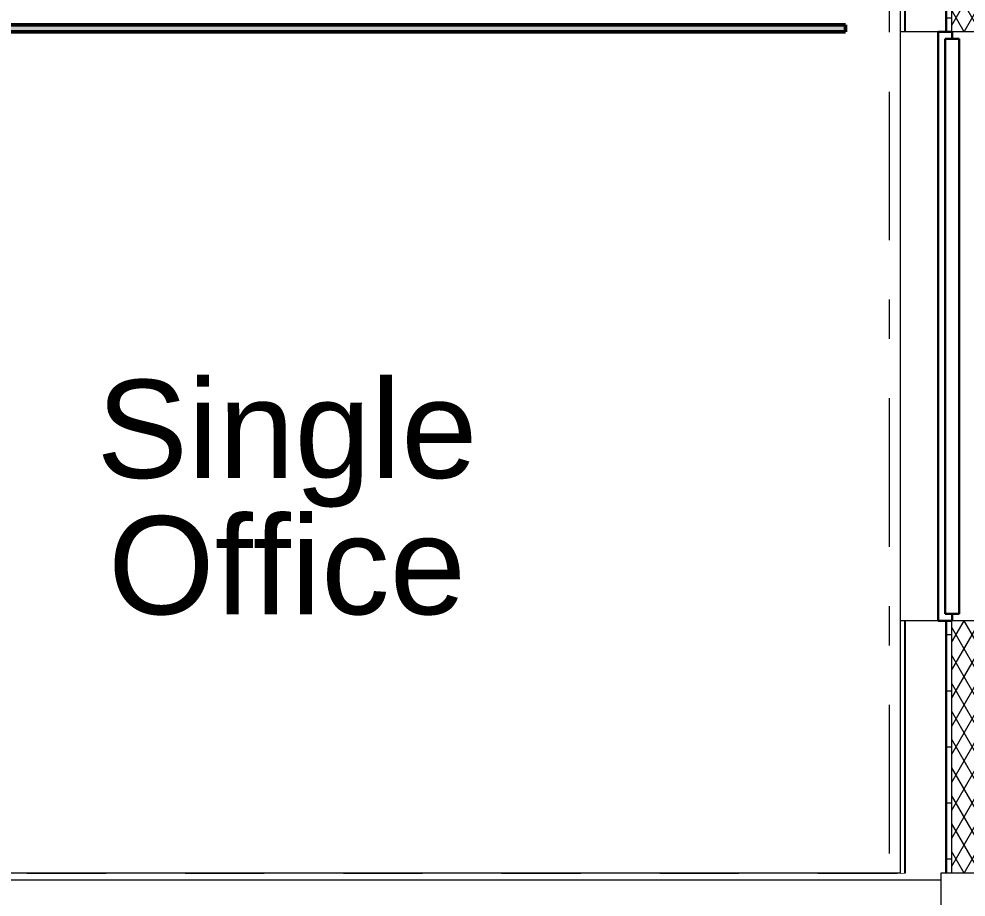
# Model space of a CAD drawing. Header units: millimetres. Extents: x -48147 to 1428745, y -495156 to 18123.
# Drawn here: x 1382669 to 1386048, y -477835 to -474703 of the extents above; entities that cross this region are included whole.
import ezdxf
from ezdxf.enums import TextEntityAlignment as Align

# ---------------------------------------------------------------- set-up
doc = ezdxf.new("R2010")
doc.units = ezdxf.units.MM
doc.header["$MEASUREMENT"] = 0
for name, pattern in [('Dashed', [2822.222233, 1411.111116, -1411.111116]), ('Double Dashed', [1093.611073, 529.166651, -211.666656, 141.111112, -211.666656]), ('Wipeout_Contour', [1000, 0, -1000])]:
    doc.linetypes.add(name, pattern=pattern)
for name, color, linetype, lineweight, true_color in [('0_Pen_No__105', 7, 'Continuous', 15, 0xa6a6a6), ('New_A-15-MG_Structural_Grid_Phase_2_Pen_No__222', 7, 'Continuous', 13, 0x65af33), ('New_A-20-M_Ceiling_Pen_No__107', 7, 'Continuous', 15, 0xa6a6a6), ('New_A-20-M_Ceiling_Pen_No__29', 7, 'Continuous', 50, 0x2a2a2a), ('New_A-20-M_Floor_Slab_Pen_No__149', 7, 'Continuous', 0, 0x2a2a2a), ('New_A-25-M_Wall_Ext_Pen_No__107', 7, 'Continuous', 15, 0xa6a6a6), ('New_ArchiCAD Windows_Pen_No__23', 7, 'Continuous', 30, 0x2a2a2a)]:
    doc.layers.add(name, color=color, linetype=linetype, lineweight=lineweight, true_color=true_color)
for name, color, linetype, lineweight in [('A-95-P_Text_1_50_GA_Pen_No__1', 7, 'Continuous', 13), ('New_A-20-M_Ceiling_Pen_No__89', 8, 'Continuous', 20), ('New_A-20-M_Floor_Slab_Pen_No__4', 7, 'Continuous', 20), ('New_A-25-M_Wall_Ext_Pen_No__1', 7, 'Continuous', 13), ('New_ArchiCAD Windows_Pen_No__87', 8, 'Continuous', 20)]:
    doc.layers.add(name, color=color, linetype=linetype, lineweight=lineweight)
for name, color, linetype in [('New_A-15-MG_Structural_Grid_Phase_2', 7, 'Continuous'), ('New_A-20-M_Ceiling', 7, 'Continuous'), ('New_A-20-M_Floor_Slab', 7, 'Continuous'), ('New_A-25-M_Wall_Ext', 7, 'Continuous'), ('New_ArchiCAD Windows', 7, 'Continuous')]:
    doc.layers.add(name, color=color, linetype=linetype)
doc.styles.add('GENERATED_STYLE_2', font='')
doc.styles.get('GENERATED_STYLE_2').set_extended_font_data('Swis721 BT')
pattern_1 = [(60, (1341556.51, -489898.95), (-43.30127, 25), []), (120, (1341556.51, -489898.95), (43.30127, 25), [])]
pattern_2 = [(0, (1341556.51, -489898.95), (0, 200), [])]
pattern_3 = [(270, (1341556.51, -489898.95), (173.2051, 0), [0, -100]), (270, (1341643.12, -489948.95), (173.2051, 0), [0, -100])]

# ---------------------------------------------------------------- blocks, each defined once
blk = doc.blocks.new('Section Elem_40_2', base_point=(1341556.5, -489899))
at = {"color": 254, "linetype": 'Wipeout_Contour', "lineweight": 0, "ltscale": 11729115.5841625}
blk.add_wipeout([(1385957.8, -477930), (1386115.2, -477930), (1386115.2, -477895), (1386118.5, -477895), (1386118.5, -477885), (1386118.4, -477885), (1386118.4, -477749), (1385957.8, -477749)], dxfattribs=at).dxf.layer = 'New_A-20-M_Floor_Slab'
at = {"color": 254, "linetype": 'Wipeout_Contour', "lineweight": 0, "ltscale": 5842455.348414175}
blk.add_wipeout([(1385957.8, -477749), (1374573.5, -477749), (1374573.5, -477774), (1385957.8, -477774)], dxfattribs=at).dxf.layer = 'New_A-20-M_Floor_Slab'
at = {"layer": 'New_A-20-M_Floor_Slab_Pen_No__4', "linetype": 'Continuous'}
blk.add_line((1385813.3, -477749), (1381773.7, -477749), dxfattribs=at)
at = {"layer": 'New_A-20-M_Floor_Slab_Pen_No__4', "linetype": 'Continuous', "flags": 128}
blk.add_lwpolyline([(1385831.3, -477749), (1385828.3, -477749), (1385813.3, -477749)], dxfattribs=at)
at = {"color": 254, "linetype": 'Wipeout_Contour', "lineweight": 0, "ltscale": 5842651.659374608}
blk.add_wipeout([(1374573.5, -477774), (1374573.5, -478049), (1385957.8, -478049), (1385957.8, -477774)], dxfattribs=at).dxf.layer = 'New_A-20-M_Floor_Slab'
at = {"layer": 'New_A-20-M_Floor_Slab_Pen_No__149', "linetype": 'Continuous', "flags": 128}
blk.add_lwpolyline([(1385957.8, -477749), (1385957.8, -477774), (1385957.8, -478049)], dxfattribs=at)
at = {"layer": 'New_A-20-M_Floor_Slab_Pen_No__4', "linetype": 'Continuous', "flags": 128}
blk.add_lwpolyline([(1385957.8, -477774), (1374573.5, -477774), (1365606.2, -477774)], dxfattribs=at)
blk = doc.blocks.new('Section Elem_84_2', base_point=(1341556.5, -489899))
at = {"color": 254, "linetype": 'Wipeout_Contour', "lineweight": 0, "ltscale": 8791818.607655916}
blk.add_wipeout([(1385813.3, -476849), (1385948.3, -476849), (1385948.3, -476799), (1385948.3, -474799), (1385948.3, -474749), (1385813.3, -474749)], dxfattribs=at).dxf.layer = 'New_A-25-M_Wall_Ext'
at = {"color": 254, "linetype": 'Wipeout_Contour', "lineweight": 0, "ltscale": 14654311.59908701}
blk.add_wipeout([(1385998.3, -476849), (1386148.3, -476849), (1386148.3, -474749), (1385998.3, -474749), (1385998.3, -474774), (1386023.3, -474774), (1386023.3, -474824), (1386023.3, -476774), (1386023.3, -476824), (1385998.3, -476824)], dxfattribs=at).dxf.layer = 'New_A-25-M_Wall_Ext'
at = {"color": 254, "linetype": 'Wipeout_Contour', "lineweight": 0, "ltscale": 7323977.020963291}
blk.add_wipeout([(1386096.3, -472481.7), (1385996.3, -472481.7), (1385996.3, -474749), (1385998.3, -474749), (1386096.3, -474749)], dxfattribs=at).dxf.layer = 'New_A-25-M_Wall_Ext'
at = {"color": 254, "linetype": 'Wipeout_Contour', "lineweight": 0, "ltscale": 7329438.151397542}
blk.add_wipeout([(1386096.3, -476849), (1385998.3, -476849), (1385996.3, -476849), (1385996.3, -477749), (1386096.3, -477749)], dxfattribs=at).dxf.layer = 'New_A-25-M_Wall_Ext'
at = {"layer": 'New_A-25-M_Wall_Ext_Pen_No__107', "linetype": 'Continuous'}
h = blk.add_hatch(dxfattribs=at)
h.set_pattern_fill('Batt_Insulation_0002', color=256, style=0, pattern_type=2)
h.set_pattern_definition(pattern_1)
h.paths.add_polyline_path([(1386096.3, -472481.7), (1385996.3, -472481.7), (1385996.3, -474749), (1385998.3, -474749), (1386096.3, -474749)])
h = blk.add_hatch(dxfattribs=at)
h.set_pattern_fill('Batt_Insulation_0002', color=256, style=0, pattern_type=2)
h.set_pattern_definition(pattern_1)
h.paths.add_polyline_path([(1386096.3, -476849), (1385998.3, -476849), (1385996.3, -476849), (1385996.3, -477749), (1386096.3, -477749)])
at = {"color": 254, "linetype": 'Wipeout_Contour', "lineweight": 0, "ltscale": 5858700.886020208}
blk.add_wipeout([(1385996.3, -472481.7), (1385978.3, -472481.7), (1385978.3, -474749), (1385996.3, -474749)], dxfattribs=at).dxf.layer = 'New_A-25-M_Wall_Ext'
at = {"color": 254, "linetype": 'Wipeout_Contour', "lineweight": 0, "ltscale": 5863480.673746872}
blk.add_wipeout([(1385996.3, -476849), (1385978.3, -476849), (1385978.3, -477749), (1385996.3, -477749)], dxfattribs=at).dxf.layer = 'New_A-25-M_Wall_Ext'
at = {"layer": 'New_A-25-M_Wall_Ext_Pen_No__107', "linetype": 'Continuous', "lineweight": 0, "true_color": 0x535353}
for points in [[(1385978.3, -472481.7), (1385975.3, -472481.7), (1385975.3, -474749), (1385978.3, -474749)], [(1385978.3, -476849), (1385975.3, -476849), (1385975.3, -477749), (1385978.3, -477749)]]:
    blk.add_hatch(color=251, dxfattribs=at).paths.add_polyline_path(points)
at = {"layer": 'New_A-25-M_Wall_Ext_Pen_No__107', "linetype": 'Continuous'}
h = blk.add_hatch(dxfattribs=at)
h.set_pattern_fill('Plywood_0002', color=256, style=0, pattern_type=2)
h.set_pattern_definition(pattern_2)
h.paths.add_polyline_path([(1385996.3, -472481.7), (1385978.3, -472481.7), (1385978.3, -474749), (1385996.3, -474749)])
h = blk.add_hatch(dxfattribs=at)
h.set_pattern_fill('Plywood_0002', color=256, style=0, pattern_type=2)
h.set_pattern_definition(pattern_2)
h.paths.add_polyline_path([(1385996.3, -476849), (1385978.3, -476849), (1385978.3, -477749), (1385996.3, -477749)])
at = {"layer": 'New_A-25-M_Wall_Ext_Pen_No__1', "linetype": 'Continuous'}
for p, q in [((1385996.3, -472481.7), (1385996.3, -474749)), ((1385996.3, -476849), (1385996.3, -477749))]:
    blk.add_line(p, q, dxfattribs=at)
at = {"layer": 'New_A-25-M_Wall_Ext_Pen_No__1', "linetype": 'Continuous', "flags": 128}
for points in [[(1386148.3, -474749), (1386121.3, -474749), (1386096.3, -474749), (1385998.3, -474749)], [(1386148.3, -476849), (1386121.3, -476849), (1386096.3, -476849), (1385998.3, -476849)]]:
    blk.add_lwpolyline(points, dxfattribs=at)
at = {"color": 254, "linetype": 'Wipeout_Contour', "lineweight": 0, "ltscale": 5858382.938953216}
blk.add_wipeout([(1385975.3, -472481.7), (1385831.3, -472481.7), (1385831.3, -474749), (1385975.3, -474749)], dxfattribs=at).dxf.layer = 'New_A-25-M_Wall_Ext'
at = {"color": 254, "linetype": 'Wipeout_Contour', "lineweight": 0, "ltscale": 5863162.985904817}
blk.add_wipeout([(1385975.3, -476849), (1385831.3, -476849), (1385831.3, -477749), (1385975.3, -477749)], dxfattribs=at).dxf.layer = 'New_A-25-M_Wall_Ext'
at = {"layer": 'New_A-25-M_Wall_Ext_Pen_No__107', "linetype": 'Continuous', "lineweight": 0, "true_color": 0x535353}
for points in [[(1385831.3, -472481.7), (1385828.3, -472481.7), (1385828.3, -474749), (1385831.3, -474749)], [(1385831.3, -476849), (1385828.3, -476849), (1385828.3, -477749), (1385831.3, -477749)]]:
    blk.add_hatch(color=251, dxfattribs=at).paths.add_polyline_path(points)
at = {"layer": 'New_A-25-M_Wall_Ext_Pen_No__1', "linetype": 'Continuous'}
for p, q in [((1385975.3, -472481.7), (1385975.3, -474749)), ((1385978.3, -472481.7), (1385978.3, -474749)), ((1385975.3, -476849), (1385975.3, -477749)), ((1385978.3, -476849), (1385978.3, -477749))]:
    blk.add_line(p, q, dxfattribs=at)
at = {"layer": 'New_A-25-M_Wall_Ext_Pen_No__1', "linetype": 'Continuous', "flags": 128}
blk.add_lwpolyline([(1386148.3, -477749), (1386121.3, -477749), (1386096.3, -477749), (1385996.3, -477749), (1385978.3, -477749), (1385975.3, -477749), (1385957.8, -477749)], dxfattribs=at)
at = {"color": 254, "linetype": 'Wipeout_Contour', "lineweight": 0, "ltscale": 5858070.66997321}
blk.add_wipeout([(1385828.3, -472481.7), (1385813.3, -472481.7), (1385813.3, -474749), (1385828.3, -474749)], dxfattribs=at).dxf.layer = 'New_A-25-M_Wall_Ext'
at = {"color": 254, "linetype": 'Wipeout_Contour', "lineweight": 0, "ltscale": 5862850.971527195}
blk.add_wipeout([(1385828.3, -476849), (1385813.3, -476849), (1385813.3, -477749), (1385828.3, -477749)], dxfattribs=at).dxf.layer = 'New_A-25-M_Wall_Ext'
at = {"layer": 'New_A-25-M_Wall_Ext_Pen_No__107', "linetype": 'Continuous'}
h = blk.add_hatch(dxfattribs=at)
h.set_pattern_fill('Plaster_0002', color=256, style=0, pattern_type=2)
h.set_pattern_definition(pattern_3)
h.paths.add_polyline_path([(1385828.3, -472481.7), (1385813.3, -472481.7), (1385813.3, -474749), (1385828.3, -474749)])
h = blk.add_hatch(dxfattribs=at)
h.set_pattern_fill('Plaster_0002', color=256, style=0, pattern_type=2)
h.set_pattern_definition(pattern_3)
h.paths.add_polyline_path([(1385828.3, -476849), (1385813.3, -476849), (1385813.3, -477749), (1385828.3, -477749)])
at = {"layer": 'New_A-25-M_Wall_Ext_Pen_No__1', "linetype": 'Continuous'}
for p, q in [((1385813.3, -472481.7), (1385813.3, -474749)), ((1385828.3, -472481.7), (1385828.3, -474749)), ((1385831.3, -472481.7), (1385831.3, -474749)), ((1385813.3, -476849), (1385813.3, -477749)), ((1385828.3, -476849), (1385828.3, -477749)), ((1385831.3, -476849), (1385831.3, -477749))]:
    blk.add_line(p, q, dxfattribs=at)
at = {"layer": 'New_A-25-M_Wall_Ext_Pen_No__1', "linetype": 'Continuous', "flags": 128}
for points in [[(1385948.3, -474749), (1385831.3, -474749), (1385828.3, -474749), (1385813.3, -474749)], [(1385948.3, -476849), (1385831.3, -476849), (1385828.3, -476849), (1385813.3, -476849)]]:
    blk.add_lwpolyline(points, dxfattribs=at)
blk = doc.blocks.new('Section Elem_89_2', base_point=(1341556.5, -489899))
at = {"layer": 'New_ArchiCAD Windows_Pen_No__87', "linetype": 'Continuous'}
for p, q in [((1385813.3, -474749), (1385813.3, -476849)), ((1386148.3, -474749), (1386148.3, -476849))]:
    blk.add_line(p, q, dxfattribs=at)
at = {"color": 254, "linetype": 'Wipeout_Contour', "lineweight": 0, "ltscale": 5861430.488817348}
blk.add_wipeout([(1385948.3, -474799), (1385948.3, -476799), (1385973.3, -476799), (1385973.3, -474799)], dxfattribs=at).dxf.layer = 'New_ArchiCAD Windows'
at = {"color": 254, "linetype": 'Wipeout_Contour', "lineweight": 0, "ltscale": 8790219.88495998}
blk.add_wipeout([(1385998.3, -474774), (1385998.3, -474749), (1385948.3, -474749), (1385948.3, -474799), (1385973.3, -474799), (1385973.3, -474774)], dxfattribs=at).dxf.layer = 'New_ArchiCAD Windows'
at = {"color": 254, "linetype": 'Wipeout_Contour', "lineweight": 0, "ltscale": 5861572.301424778}
blk.add_wipeout([(1385973.3, -476774), (1386023.3, -476774), (1386023.3, -474824), (1385973.3, -474824)], dxfattribs=at).dxf.layer = 'New_ArchiCAD Windows'
at = {"color": 254, "linetype": 'Wipeout_Contour', "lineweight": 0, "ltscale": 8794213.640027847}
blk.add_wipeout([(1385948.3, -476799), (1385948.3, -476849), (1385998.3, -476849), (1385998.3, -476824), (1385973.3, -476824), (1385973.3, -476799)], dxfattribs=at).dxf.layer = 'New_ArchiCAD Windows'
at = {"layer": 'New_ArchiCAD Windows_Pen_No__23', "linetype": 'Continuous', "flags": 128}
for points in [[(1385948.3, -474749), (1385948.3, -474799), (1385948.3, -476799), (1385948.3, -476849)], [(1385998.3, -474749), (1385996.3, -474749), (1385978.3, -474749), (1385975.3, -474749), (1385948.3, -474749)], [(1385998.3, -476849), (1385996.3, -476849), (1385978.3, -476849), (1385975.3, -476849), (1385948.3, -476849)]]:
    blk.add_lwpolyline(points, dxfattribs=at)
at = {"color": 254, "linetype": 'Wipeout_Contour', "lineweight": 0, "ltscale": 5860273.600795804}
blk.add_wipeout([(1385973.3, -474824), (1386023.3, -474824), (1386023.3, -474774), (1385973.3, -474774)], dxfattribs=at).dxf.layer = 'New_ArchiCAD Windows'
at = {"color": 254, "linetype": 'Wipeout_Contour', "lineweight": 0, "ltscale": 5862871.123351085}
blk.add_wipeout([(1385973.3, -476774), (1385973.3, -476824), (1386023.3, -476824), (1386023.3, -476774)], dxfattribs=at).dxf.layer = 'New_ArchiCAD Windows'
at = {"layer": 'New_ArchiCAD Windows_Pen_No__23', "linetype": 'Continuous'}
for p, q in [((1385998.3, -474749), (1385998.3, -474774)), ((1385998.3, -474774), (1385973.3, -474774)), ((1386023.3, -474774), (1385998.3, -474774)), ((1385998.3, -476824), (1385973.3, -476824)), ((1385998.3, -476824), (1385998.3, -476849)), ((1386023.3, -476824), (1385998.3, -476824))]:
    blk.add_line(p, q, dxfattribs=at)
at = {"layer": 'New_ArchiCAD Windows_Pen_No__23', "linetype": 'Continuous', "flags": 128}
for points in [[(1385973.3, -474774), (1385973.3, -474799), (1385973.3, -474824), (1385973.3, -476774), (1385973.3, -476799), (1385973.3, -476824)], [(1386023.3, -474774), (1386023.3, -474824), (1386023.3, -476774), (1386023.3, -476824)]]:
    blk.add_lwpolyline(points, dxfattribs=at)
blk = doc.blocks.new('Section Elem_266_2', base_point=(1341556.5, -489899))
at = {"layer": 'New_A-20-M_Ceiling_Pen_No__29', "linetype": 'Continuous'}
blk.add_line((1385618.2, -474724), (1385618.2, -474749), dxfattribs=at)
at = {"color": 254, "linetype": 'Wipeout_Contour', "lineweight": 0, "ltscale": 5844225.730397073}
blk.add_wipeout([(1381778.5, -474724), (1381778.1, -474724), (1381778.1, -474749), (1381778.5, -474749)], dxfattribs=at).dxf.layer = 'New_A-20-M_Ceiling'
at = {"layer": 'New_A-20-M_Ceiling_Pen_No__107', "linetype": 'Continuous'}
blk.add_hatch(color=256, dxfattribs=at).paths.add_polyline_path([(1381778.5, -474724), (1381778.5, -474749), (1385618.2, -474749), (1385618.2, -474724)])
at = {"layer": 'New_A-20-M_Ceiling_Pen_No__29', "linetype": 'Continuous'}
for p, q in [((1381778.5, -474724), (1381778.5, -474749)), ((1385618.2, -474724), (1381778.5, -474724)), ((1385618.2, -474749), (1381778.5, -474749))]:
    blk.add_line(p, q, dxfattribs=at)
at = {"layer": 'New_A-20-M_Ceiling_Pen_No__89', "linetype": 'Continuous'}
for p, q in [((1381778.1, -474724), (1381778.5, -474724)), ((1381778.1, -474749), (1381778.1, -474724)), ((1381778.1, -474749), (1381778.5, -474749))]:
    blk.add_line(p, q, dxfattribs=at)
blk = doc.blocks.new('Standard grid marker[4]_2', base_point=(1385773.5, -468494.3))
at = {"layer": 'New_A-15-MG_Structural_Grid_Phase_2_Pen_No__222', "linetype": 'Double Dashed'}
blk.add_line((1385773.5, -469494.3), (1385773.5, -492899), dxfattribs=at)
at = {"layer": 'New_A-15-MG_Structural_Grid_Phase_2_Pen_No__222', "style": 'GENERATED_STYLE_2'}
for tag, p in [('AC_MarkerText_1_0', (1385773.5, -467950.9)), ('AC_MarkerText_1_1', (1385773.5, -494355.6))]:
    blk.add_attdef(tag, text='', height=350, rotation=360, dxfattribs=at).set_placement(p, align=Align.MIDDLE_CENTER)
blk = doc.blocks.new('S-27 Building Section_STORY_MARKER', base_point=(1341556.5, -489899))
at = {"layer": '0_Pen_No__105', "linetype": 'Dashed', "ltscale": 0.2}
blk.add_line((1357862.3, -477749), (1422610.8, -477749), dxfattribs=at)

msp = doc.modelspace()

# ---------------------------------------------------------------- block references
at = {"layer": 'New_A-20-M_Ceiling'}
msp.add_blockref('Section Elem_266_2', (1341556.5, -489899), dxfattribs=at)
at = {"layer": 'New_A-20-M_Floor_Slab'}
msp.add_blockref('Section Elem_40_2', (1341556.5, -489899), dxfattribs=at)

# ---------------------------------------------------------------- wipeouts: each hides what was drawn before it
at = {"linetype": 'Wipeout_Contour', "ltscale": 5853464.780601013}
msp.add_wipeout([(1382721.5, -475971.5), (1384529.8, -475971.5), (1384529.8, -476961.7), (1382721.5, -476961.7)], dxfattribs=at).dxf.layer = 'A-95-P_Text_1_50_GA_Pen_No__1'

# ---------------------------------------------------------------- next in the draw order: block references
at = {"layer": 'New_A-25-M_Wall_Ext'}
msp.add_blockref('Section Elem_84_2', (1341556.5, -489899), dxfattribs=at)

# ---------------------------------------------------------------- next in the draw order: texts
at = {"layer": 'A-95-P_Text_1_50_GA_Pen_No__1', "linetype": 'Continuous', "insert": (1383625.6, -475990), "char_height": 350, "width": 1806.271, "attachment_point": 2, "line_spacing_factor": 0.833332, "style": 'GENERATED_STYLE_2'}
msp.add_mtext('\\A1;{\\fSwis721 BT|b0|i0|c0|p34;Single\\P\\fSwis721 BT|b0|i0|c0|p34;Office}', dxfattribs=at)

# ---------------------------------------------------------------- next in the draw order: block references
at = {"layer": 'New_ArchiCAD Windows'}
msp.add_blockref('Section Elem_89_2', (1341556.5, -489899), dxfattribs=at)

# ---------------------------------------------------------------- next in the draw order: block references
at = {"layer": 'New_A-15-MG_Structural_Grid_Phase_2', "color": 8, "linetype": 'Continuous', "lineweight": 15}
msp.add_blockref('Standard grid marker[4]_2', (1385773.5, -468494.3), dxfattribs=at)

# ---------------------------------------------------------------- next in the draw order: block references
at = {"linetype": 'Continuous', "lineweight": 0}
msp.add_blockref('S-27 Building Section_STORY_MARKER', (1341556.5, -489899), dxfattribs=at)

doc.saveas('drawing.dxf')
